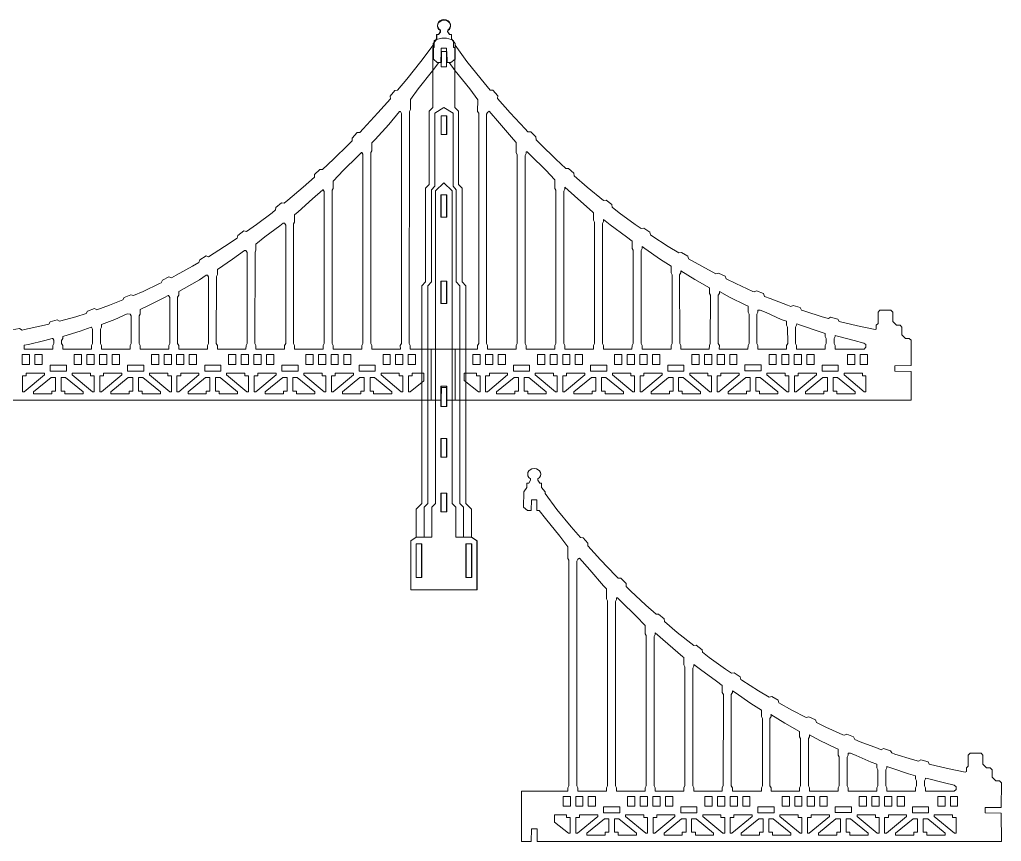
# Model space of a CAD drawing. Header units: inches. Extents: x 35 to 303, y 44 to 240.
# Drawn here: x 179.2 to 303.4, y 135.9 to 239.9 of the extents above; entities that cross this region are included whole.
import ezdxf

# ---------------------------------------------------------------- set-up
doc = ezdxf.new("R2010")
doc.units = ezdxf.units.IN
doc.header["$MEASUREMENT"] = 0
doc.layers.add('Layer 1', color=7, linetype='Continuous')

msp = doc.modelspace()

# ---------------------------------------------------------------- linework, layer by layer
at = {"layer": 'Layer 1', "color": 5, "lineweight": 9}
for points in [[(232.48, 233.95), (233.17, 233.95), (233.17, 236.3), (232.48, 236.3), (232.48, 233.95)], [(235.34, 174.43), (235.34, 178.23), (234.87, 178.7), (234.87, 206.25), (234.41, 206.73), (234.41, 218.37), (234, 218.84), (234, 228.1), (232.84, 228.83), (231.68, 228.1), (231.68, 218.84), (231.27, 218.37), (231.27, 206.73), (230.81, 206.25), (230.81, 178.7), (230.34, 178.23), (230.34, 174.43), (229.35, 174.43), (228.65, 173.95), (228.65, 167.78), (237.03, 167.78), (237.03, 173.95), (236.33, 174.43), (235.34, 174.43)], [(223.73, 223.33), (223.72, 224.34), (224.15, 224.78), (225.87, 226.68), (227.2, 228.29), (227.35, 228.3), (227.48, 228.06), (227.46, 198.94), (227.32, 198.7), (227.33, 198.23), (223.72, 198.23), (223.73, 198.7), (223.59, 198.94), (223.59, 223.1), (223.73, 223.33)], [(232.48, 225.4), (233.17, 225.4), (233.17, 227.75), (232.48, 227.75), (232.48, 225.4)], [(232.48, 225.4), (233.2, 225.4), (233.2, 227.75), (232.48, 227.75), (232.48, 225.4)], [(238.37, 228.19), (238.24, 227.95), (238.24, 198.94), (238.37, 198.7), (238.37, 198.23), (242, 198.23), (241.99, 198.7), (242.13, 198.95), (242.12, 222.83), (241.99, 223.1), (241.99, 224.4), (241.63, 224.77), (239.87, 226.83), (238.58, 228.34), (238.37, 228.19)], [(218.84, 218.58), (218.83, 219.49), (220.15, 220.88), (221.91, 222.59), (222.42, 223.13), (222.47, 223.13), (222.59, 222.9), (222.59, 198.94), (222.46, 198.7), (222.46, 198.23), (218.84, 198.23), (218.84, 198.7), (218.71, 198.94), (218.69, 218.35), (218.84, 218.58)], [(243.26, 222.99), (243.13, 222.74), (243.13, 198.95), (243.26, 198.7), (243.26, 198.23), (246.88, 198.23), (246.88, 198.7), (247.01, 198.95), (247.01, 218.35), (246.88, 218.58), (246.88, 219.67), (245.73, 220.87), (243.81, 222.78), (243.38, 223.22), (243.25, 223.22), (243.26, 222.99)], [(234.36, 174.43), (234.36, 178.23), (233.9, 178.7), (233.9, 218.28), (232.84, 219.27), (231.78, 218.28), (231.78, 178.7), (231.31, 178.23), (231.31, 174.43), (229.35, 174.43), (228.65, 173.95), (228.65, 167.78), (237.03, 167.78), (237.03, 173.95), (236.33, 174.43), (234.36, 174.43)], [(248.15, 218.47), (248.01, 218.23), (248.01, 198.94), (248.15, 198.7), (248.15, 198.23), (251.76, 198.23), (251.77, 198.7), (251.9, 198.96), (251.9, 214.3), (251.77, 214.55), (251.77, 215.5), (251.65, 215.59), (249.77, 217.27), (248.15, 218.72), (248.15, 218.47)], [(213.95, 214.31), (213.94, 215.22), (214.41, 215.6), (216.23, 217.26), (217.51, 218.41), (217.57, 218.41), (217.7, 218.17), (217.7, 198.94), (217.57, 198.7), (217.57, 198.23), (213.95, 198.23), (213.95, 198.7), (213.82, 198.94), (213.81, 214.07), (213.95, 214.31)], [(233.18, 214.95), (232.47, 214.95), (232.47, 217.77), (233.18, 217.77), (233.18, 214.95)], [(232.48, 214.95), (233.2, 214.95), (233.2, 217.77), (232.48, 217.77), (232.48, 214.95)], [(233.2, 214.95), (232.48, 214.95), (232.48, 217.77), (233.2, 217.77), (233.2, 214.95)], [(209.06, 210.75), (209.06, 211.51), (210.2, 212.45), (212.06, 213.85), (212.48, 214.19), (212.67, 214.18), (212.82, 213.94), (212.82, 198.94), (212.68, 198.7), (212.67, 198.23), (209.06, 198.23), (209.06, 198.7), (208.93, 198.93), (208.95, 210.49), (209.06, 210.75)], [(253.03, 214.39), (252.9, 214.15), (252.9, 198.95), (253.03, 198.7), (253.03, 198.23), (256.64, 198.23), (256.65, 198.7), (256.77, 198.96), (256.78, 210.74), (256.65, 210.98), (256.65, 211.89), (255.93, 212.44), (253.89, 213.98), (253.04, 214.62), (253.03, 214.39)], [(257.92, 210.98), (257.79, 210.72), (257.78, 198.95), (257.92, 198.7), (257.92, 198.23), (261.6, 198.23), (261.6, 198.7), (261.74, 198.95), (261.74, 207.65), (261.6, 207.9), (261.6, 208.71), (260.25, 209.59), (258.28, 210.98), (257.94, 211.21), (257.92, 210.98)], [(204.18, 207.66), (204.18, 208.29), (206.09, 209.6), (207.62, 210.7), (207.79, 210.7), (207.93, 210.46), (207.93, 198.94), (207.8, 198.7), (207.78, 198.23), (204.18, 198.23), (204.18, 198.7), (204.04, 198.93), (204.05, 207.42), (204.18, 207.66)], [(199.29, 205.05), (199.29, 205.54), (199.97, 205.89), (201.92, 207.01), (202.77, 207.61), (202.93, 207.61), (203.04, 207.38), (203.04, 198.94), (202.91, 198.7), (202.91, 198.23), (199.29, 198.23), (199.29, 198.7), (199.14, 198.94), (199.15, 204.81), (199.29, 205.05)], [(262.81, 207.9), (262.67, 207.65), (262.68, 198.94), (262.81, 198.7), (262.81, 198.23), (266.42, 198.23), (266.43, 198.7), (266.55, 198.95), (266.56, 205.05), (266.43, 205.28), (266.43, 205.98), (264.58, 207.04), (262.81, 208.15), (262.81, 207.9)], [(233.18, 204.02), (232.47, 204.02), (232.47, 206.85), (233.18, 206.85), (233.18, 204.02)], [(233.2, 204.02), (232.48, 204.02), (232.48, 206.85), (233.2, 206.85), (233.2, 204.02)], [(233.2, 204.02), (232.48, 204.02), (232.48, 206.85), (233.2, 206.85), (233.2, 204.02)], [(194.4, 202.67), (194.39, 203.23), (195.53, 203.79), (197.5, 204.76), (197.96, 205), (198.01, 205), (198.16, 204.76), (198.16, 198.94), (198.02, 198.7), (198.03, 198.23), (194.4, 198.23), (194.4, 198.7), (194.28, 198.95), (194.27, 202.45), (194.4, 202.67)], [(267.7, 205.28), (267.56, 205.06), (267.56, 198.95), (267.7, 198.7), (267.69, 198.23), (271.3, 198.23), (271.32, 198.7), (271.45, 198.95), (271.45, 202.67), (271.32, 202.91), (271.33, 203.66), (271.03, 203.79), (268.97, 204.8), (267.7, 205.51), (267.7, 205.28)], [(189.52, 201.01), (189.51, 201.34), (191.19, 202), (192.75, 202.68), (193.14, 202.67), (193.27, 202.43), (193.27, 198.94), (193.14, 198.7), (193.12, 198.23), (189.52, 198.23), (189.52, 198.7), (189.37, 198.94), (189.38, 200.77), (189.52, 201.01)], [(272.58, 202.91), (272.45, 202.65), (272.45, 198.94), (272.58, 198.7), (272.58, 198.23), (276.19, 198.23), (276.2, 198.7), (276.34, 198.94), (276.33, 201), (276.2, 201.25), (276.21, 201.75), (275.5, 201.99), (273.6, 202.85), (272.86, 203.15), (272.57, 203.15), (272.58, 202.91)], [(277.47, 201.25), (277.34, 201), (277.34, 198.94), (277.47, 198.7), (277.47, 198.23), (281.08, 198.23), (281.09, 198.7), (281.23, 198.95), (281.23, 199.58), (281.09, 199.82), (281.09, 200.21), (280.19, 200.5), (278.1, 201.21), (277.49, 201.42), (277.47, 201.25)], [(184.63, 199.58), (184.62, 199.84), (184.75, 199.87), (186.8, 200.5), (188.2, 201.01), (188.25, 201.01), (188.38, 200.77), (188.38, 198.94), (188.25, 198.7), (188.24, 198.23), (184.63, 198.23), (184.63, 198.7), (184.46, 198.93), (184.46, 199.34), (184.63, 199.58)], [(179.74, 198.63), (179.74, 198.73), (180.28, 198.83), (182.35, 199.31), (183.27, 199.59), (183.35, 199.59), (183.49, 199.35), (183.49, 198.94), (183.36, 198.7), (183.36, 198.23), (179.74, 198.23), (179.74, 198.46), (179.74, 198.63)], [(282.36, 199.82), (282.23, 199.59), (282.23, 198.95), (282.36, 198.7), (282.36, 198.23), (286.01, 198.23), (286.25, 198.46), (286.25, 198.81), (285.98, 199), (284.75, 199.31), (282.64, 199.87), (282.37, 199.94), (282.36, 199.82)], [(180.41, 197.57), (179.49, 197.57), (179.49, 196.3), (180.41, 196.3), (180.41, 197.57)], [(182, 197.57), (181.08, 197.57), (181.08, 196.3), (182, 196.3), (182, 197.57)], [(186.98, 197.57), (186.06, 197.57), (186.06, 196.3), (186.98, 196.3), (186.98, 197.57)], [(188.58, 197.57), (187.66, 197.57), (187.66, 196.3), (188.58, 196.3), (188.58, 197.57)], [(190.18, 197.57), (189.26, 197.57), (189.26, 196.3), (190.18, 196.3), (190.18, 197.57)], [(191.77, 197.57), (190.85, 197.57), (190.85, 196.3), (191.77, 196.3), (191.77, 197.57)], [(196.75, 197.57), (195.83, 197.57), (195.83, 196.3), (196.75, 196.3), (196.75, 197.57)], [(198.35, 197.57), (197.43, 197.57), (197.43, 196.3), (198.35, 196.3), (198.35, 197.57)], [(199.95, 197.57), (199.02, 197.57), (199.02, 196.3), (199.95, 196.3), (199.95, 197.57)], [(201.54, 197.57), (200.62, 197.57), (200.62, 196.3), (201.54, 196.3), (201.54, 197.57)], [(206.52, 197.57), (205.6, 197.57), (205.6, 196.3), (206.52, 196.3), (206.52, 197.57)], [(208.12, 197.57), (207.2, 197.57), (207.2, 196.3), (208.12, 196.3), (208.12, 197.57)], [(209.71, 197.57), (208.79, 197.57), (208.79, 196.3), (209.71, 196.3), (209.71, 197.57)], [(211.31, 197.57), (210.39, 197.57), (210.39, 196.3), (211.31, 196.3), (211.31, 197.57)], [(216.29, 197.57), (215.37, 197.57), (215.37, 196.3), (216.29, 196.3), (216.29, 197.57)], [(217.89, 197.57), (216.97, 197.57), (216.97, 196.3), (217.89, 196.3), (217.89, 197.57)], [(219.48, 197.57), (218.56, 197.57), (218.56, 196.3), (219.48, 196.3), (219.48, 197.57)], [(221.08, 197.57), (220.16, 197.57), (220.16, 196.3), (221.08, 196.3), (221.08, 197.57)], [(226.06, 197.57), (225.14, 197.57), (225.14, 196.3), (226.06, 196.3), (226.06, 197.57)], [(227.66, 197.57), (226.73, 197.57), (226.73, 196.3), (227.66, 196.3), (227.66, 197.57)], [(229.25, 197.57), (228.33, 197.57), (228.33, 196.3), (229.25, 196.3), (229.25, 197.57)], [(237.42, 197.57), (236.5, 197.57), (236.5, 196.3), (237.42, 196.3), (237.42, 197.57)], [(239.02, 197.57), (238.1, 197.57), (238.1, 196.3), (239.02, 196.3), (239.02, 197.57)], [(240.62, 197.57), (239.7, 197.57), (239.7, 196.3), (240.62, 196.3), (240.62, 197.57)], [(245.6, 197.57), (244.68, 197.57), (244.68, 196.3), (245.6, 196.3), (245.6, 197.57)], [(247.19, 197.57), (246.27, 197.57), (246.27, 196.3), (247.19, 196.3), (247.19, 197.57)], [(248.79, 197.57), (247.87, 197.57), (247.87, 196.3), (248.79, 196.3), (248.79, 197.57)], [(250.39, 197.57), (249.46, 197.57), (249.46, 196.3), (250.39, 196.3), (250.39, 197.57)], [(255.37, 197.57), (254.44, 197.57), (254.44, 196.3), (255.37, 196.3), (255.37, 197.57)], [(256.96, 197.57), (256.04, 197.57), (256.04, 196.3), (256.96, 196.3), (256.96, 197.57)], [(258.56, 197.57), (257.64, 197.57), (257.64, 196.3), (258.56, 196.3), (258.56, 197.57)], [(260.15, 197.57), (259.23, 197.57), (259.23, 196.3), (260.15, 196.3), (260.15, 197.57)], [(265.13, 197.57), (264.21, 197.57), (264.21, 196.3), (265.13, 196.3), (265.13, 197.57)], [(266.73, 197.57), (265.81, 197.57), (265.81, 196.3), (266.73, 196.3), (266.73, 197.57)], [(268.33, 197.57), (267.41, 197.57), (267.41, 196.3), (268.33, 196.3), (268.33, 197.57)], [(269.92, 197.57), (269, 197.57), (269, 196.3), (269.92, 196.3), (269.92, 197.57)], [(274.9, 197.57), (273.98, 197.57), (273.98, 196.3), (274.9, 196.3), (274.9, 197.57)], [(276.5, 197.57), (275.58, 197.57), (275.58, 196.3), (276.5, 196.3), (276.5, 197.57)], [(278.1, 197.57), (277.17, 197.57), (277.17, 196.3), (278.1, 196.3), (278.1, 197.57)], [(279.69, 197.57), (278.77, 197.57), (278.77, 196.3), (279.69, 196.3), (279.69, 197.57)], [(284.84, 197.57), (283.92, 197.57), (283.92, 196.3), (284.84, 196.3), (284.84, 197.57)], [(286.44, 197.57), (285.52, 197.57), (285.52, 196.3), (286.44, 196.3), (286.44, 197.57)], [(179.53, 192.82), (179.53, 194.85), (179.99, 194.85), (179.99, 195.2), (182.31, 195.2), (182.31, 194.96), (179.74, 192.82), (179.53, 192.82)], [(185.08, 195.46), (185.08, 196.21), (183.03, 196.21), (183.03, 195.46), (185.08, 195.46)], [(188.59, 192.82), (188.59, 194.85), (188.12, 194.85), (188.12, 195.2), (185.81, 195.2), (185.81, 194.96), (188.37, 192.82), (188.59, 192.82)], [(189.29, 192.82), (189.29, 194.85), (189.76, 194.85), (189.76, 195.2), (192.07, 195.2), (192.07, 194.96), (189.51, 192.82), (189.29, 192.82)], [(194.85, 195.46), (194.85, 196.21), (192.8, 196.21), (192.8, 195.46), (194.85, 195.46)], [(198.36, 192.82), (198.36, 194.85), (197.89, 194.85), (197.89, 195.2), (195.58, 195.2), (195.58, 194.96), (198.14, 192.82), (198.36, 192.82)], [(199.06, 192.82), (199.06, 194.85), (199.53, 194.85), (199.53, 195.2), (201.84, 195.2), (201.84, 194.96), (199.28, 192.82), (199.06, 192.82)], [(204.62, 195.46), (204.62, 196.21), (202.57, 196.21), (202.57, 195.46), (204.62, 195.46)], [(208.12, 192.82), (208.12, 194.85), (207.66, 194.85), (207.66, 195.2), (205.34, 195.2), (205.34, 194.96), (207.91, 192.82), (208.12, 192.82)], [(208.83, 192.82), (208.83, 194.85), (209.3, 194.85), (209.3, 195.2), (211.61, 195.2), (211.61, 194.96), (209.05, 192.82), (208.83, 192.82)], [(214.39, 195.46), (214.39, 196.21), (212.34, 196.21), (212.34, 195.46), (214.39, 195.46)], [(217.89, 192.82), (217.89, 194.85), (217.43, 194.85), (217.43, 195.2), (215.11, 195.2), (215.11, 194.96), (217.67, 192.82), (217.89, 192.82)], [(218.6, 192.82), (218.6, 194.85), (219.06, 194.85), (219.06, 195.2), (221.38, 195.2), (221.38, 194.96), (218.82, 192.82), (218.6, 192.82)], [(224.16, 195.46), (224.16, 196.21), (222.11, 196.21), (222.11, 195.46), (224.16, 195.46)], [(227.66, 192.82), (227.66, 194.85), (227.19, 194.85), (227.19, 195.2), (224.88, 195.2), (224.88, 194.96), (227.44, 192.82), (227.66, 192.82)], [(228.37, 192.82), (228.37, 194.85), (228.83, 194.85), (228.83, 195.2), (230.3, 195.2), (230.3, 194.2), (228.58, 192.82), (228.37, 192.82)], [(237.41, 192.82), (237.41, 194.85), (236.95, 194.85), (236.95, 195.2), (235.41, 195.2), (235.41, 194.26), (237.2, 192.82), (237.41, 192.82)], [(238.12, 192.82), (238.12, 194.85), (238.59, 194.85), (238.59, 195.2), (240.9, 195.2), (240.9, 194.96), (238.34, 192.82), (238.12, 192.82)], [(243.68, 195.46), (243.68, 196.21), (241.63, 196.21), (241.63, 195.46), (243.68, 195.46)], [(247.18, 192.82), (247.18, 194.85), (246.72, 194.85), (246.72, 195.2), (244.4, 195.2), (244.4, 194.96), (246.96, 192.82), (247.18, 192.82)], [(247.89, 192.82), (247.89, 194.85), (248.35, 194.85), (248.35, 195.2), (250.67, 195.2), (250.67, 194.96), (248.11, 192.82), (247.89, 192.82)], [(253.45, 195.46), (253.45, 196.21), (251.4, 196.21), (251.4, 195.46), (253.45, 195.46)], [(256.95, 192.82), (256.95, 194.85), (256.48, 194.85), (256.48, 195.2), (254.17, 195.2), (254.17, 194.96), (256.73, 192.82), (256.95, 192.82)], [(257.66, 192.82), (257.66, 194.85), (258.12, 194.85), (258.12, 195.2), (260.44, 195.2), (260.44, 194.96), (257.87, 192.82), (257.66, 192.82)], [(263.21, 195.46), (263.21, 196.21), (261.17, 196.21), (261.17, 195.46), (263.21, 195.46)], [(266.72, 192.82), (266.72, 194.85), (266.25, 194.85), (266.25, 195.2), (263.94, 195.2), (263.94, 194.96), (266.5, 192.82), (266.72, 192.82)], [(267.43, 192.82), (267.43, 194.85), (267.89, 194.85), (267.89, 195.2), (270.2, 195.2), (270.2, 194.96), (267.64, 192.82), (267.43, 192.82)], [(272.98, 195.48), (272.98, 196.23), (270.93, 196.23), (270.93, 195.48), (272.98, 195.48)], [(276.49, 192.82), (276.49, 194.85), (276.02, 194.85), (276.02, 195.2), (273.71, 195.2), (273.71, 194.96), (276.27, 192.82), (276.49, 192.82)], [(277.19, 192.82), (277.19, 194.85), (277.66, 194.85), (277.66, 195.2), (279.97, 195.2), (279.97, 194.96), (277.41, 192.82), (277.19, 192.82)], [(282.75, 195.46), (282.75, 196.21), (280.7, 196.21), (280.7, 195.46), (282.75, 195.46)], [(286.25, 192.82), (286.25, 194.85), (285.79, 194.85), (285.79, 195.2), (283.47, 195.2), (283.47, 194.96), (286.04, 192.82), (286.25, 192.82)], [(183.7, 194.66), (183.7, 192.93), (183.23, 192.93), (183.23, 192.59), (180.92, 192.59), (180.92, 192.82), (183.14, 194.66), (183.7, 194.66)], [(184.41, 194.66), (184.41, 192.93), (184.88, 192.93), (184.88, 192.59), (187.19, 192.59), (187.19, 192.82), (184.97, 194.66), (184.41, 194.66)], [(193.47, 194.66), (193.47, 192.93), (193, 192.93), (193, 192.59), (190.69, 192.59), (190.69, 192.82), (192.9, 194.66), (193.47, 194.66)], [(194.18, 194.66), (194.18, 192.93), (194.65, 192.93), (194.65, 192.59), (196.96, 192.59), (196.96, 192.82), (194.74, 194.66), (194.18, 194.66)], [(203.24, 194.66), (203.24, 192.93), (202.77, 192.93), (202.77, 192.59), (200.46, 192.59), (200.46, 192.82), (202.67, 194.66), (203.24, 194.66)], [(203.95, 194.66), (203.95, 192.93), (204.42, 192.93), (204.42, 192.59), (206.73, 192.59), (206.73, 192.82), (204.51, 194.66), (203.95, 194.66)], [(213, 194.66), (213, 192.93), (212.54, 192.93), (212.54, 192.59), (210.23, 192.59), (210.23, 192.82), (212.44, 194.66), (213, 194.66)], [(213.72, 194.66), (213.72, 192.93), (214.18, 192.93), (214.18, 192.59), (216.5, 192.59), (216.5, 192.82), (214.28, 194.66), (213.72, 194.66)], [(222.77, 194.66), (222.77, 192.93), (222.31, 192.93), (222.31, 192.59), (219.99, 192.59), (219.99, 192.82), (222.21, 194.66), (222.77, 194.66)], [(223.49, 194.66), (223.49, 192.93), (223.95, 192.93), (223.95, 192.59), (226.27, 192.59), (226.27, 192.82), (224.05, 194.66), (223.49, 194.66)], [(242.29, 194.66), (242.29, 192.93), (241.83, 192.93), (241.83, 192.59), (239.51, 192.59), (239.51, 192.82), (241.73, 194.66), (242.29, 194.66)], [(243.01, 194.66), (243.01, 192.93), (243.47, 192.93), (243.47, 192.59), (245.79, 192.59), (245.79, 192.82), (243.57, 194.66), (243.01, 194.66)], [(252.06, 194.66), (252.06, 192.93), (251.6, 192.93), (251.6, 192.59), (249.28, 192.59), (249.28, 192.82), (251.5, 194.66), (252.06, 194.66)], [(252.78, 194.66), (252.78, 192.93), (253.24, 192.93), (253.24, 192.59), (255.56, 192.59), (255.56, 192.82), (253.34, 194.66), (252.78, 194.66)], [(261.83, 194.66), (261.83, 192.93), (261.37, 192.93), (261.37, 192.59), (259.05, 192.59), (259.05, 192.82), (261.27, 194.66), (261.83, 194.66)], [(262.54, 194.66), (262.54, 192.93), (263.01, 192.93), (263.01, 192.59), (265.32, 192.59), (265.32, 192.82), (263.1, 194.66), (262.54, 194.66)], [(271.6, 194.66), (271.6, 192.93), (271.13, 192.93), (271.13, 192.59), (268.82, 192.59), (268.82, 192.82), (271.03, 194.66), (271.6, 194.66)], [(272.31, 194.66), (272.31, 192.93), (272.78, 192.93), (272.78, 192.59), (275.09, 192.59), (275.09, 192.82), (272.87, 194.66), (272.31, 194.66)], [(281.37, 194.66), (281.37, 192.93), (280.9, 192.93), (280.9, 192.59), (278.59, 192.59), (278.59, 192.82), (280.8, 194.66), (281.37, 194.66)], [(282.08, 194.66), (282.08, 192.93), (282.55, 192.93), (282.55, 192.59), (284.86, 192.59), (284.86, 192.82), (282.64, 194.66), (282.08, 194.66)], [(233.18, 190.96), (232.47, 190.96), (232.47, 193.55), (233.18, 193.55), (233.18, 190.96)], [(233.2, 190.96), (232.48, 190.96), (232.48, 193.55), (233.2, 193.55), (233.2, 190.96)], [(233.2, 190.96), (232.48, 190.96), (232.48, 193.55), (233.2, 193.55), (233.2, 190.96)], [(233.18, 184.54), (232.47, 184.54), (232.47, 186.9), (233.18, 186.9), (233.18, 184.54)], [(233.2, 184.54), (232.48, 184.54), (232.48, 186.9), (233.2, 186.9), (233.2, 184.54)], [(233.2, 184.54), (232.48, 184.54), (232.48, 186.9), (233.2, 186.9), (233.2, 184.54)], [(233.18, 177.66), (232.47, 177.66), (232.47, 180.01), (233.18, 180.01), (233.18, 177.66)], [(233.2, 177.66), (232.48, 177.66), (232.48, 180.01), (233.2, 180.01), (233.2, 177.66)], [(233.2, 177.66), (232.48, 177.66), (232.48, 180.01), (233.2, 180.01), (233.2, 177.66)], [(229.31, 173.6), (230.02, 173.6), (230.02, 169.34), (229.31, 169.34), (229.31, 173.6)], [(229.32, 173.6), (230.04, 173.6), (230.04, 169.34), (229.32, 169.34), (229.32, 173.6)], [(229.32, 173.6), (230.04, 173.6), (230.04, 169.34), (229.32, 169.34), (229.32, 173.6)], [(235.63, 173.6), (236.34, 173.6), (236.34, 169.34), (235.63, 169.34), (235.63, 173.6)], [(235.64, 173.6), (236.36, 173.6), (236.36, 169.34), (235.64, 169.34), (235.64, 173.6)], [(235.64, 173.6), (236.35, 173.6), (236.35, 169.34), (235.64, 169.34), (235.64, 173.6)], [(249.79, 171.63), (249.65, 171.4), (249.65, 142.96), (249.79, 142.73), (249.78, 142.27), (253.41, 142.27), (253.41, 142.73), (253.55, 142.97), (253.54, 166.38), (253.41, 166.63), (253.41, 167.91), (253.05, 168.27), (251.29, 170.29), (249.99, 171.77), (249.79, 171.63)], [(254.68, 166.53), (254.54, 166.28), (254.54, 142.97), (254.68, 142.73), (254.67, 142.27), (258.3, 142.27), (258.3, 142.73), (258.43, 142.97), (258.43, 161.98), (258.3, 162.21), (258.3, 163.27), (257.15, 164.45), (255.23, 166.33), (254.8, 166.76), (254.67, 166.76), (254.68, 166.53)], [(259.56, 162.11), (259.43, 161.87), (259.43, 142.96), (259.56, 142.73), (259.56, 142.27), (263.18, 142.27), (263.18, 142.73), (263.32, 142.99), (263.31, 158.02), (263.18, 158.26), (263.18, 159.19), (263.07, 159.28), (261.18, 160.93), (259.57, 162.34), (259.56, 162.11)], [(264.45, 158.11), (264.32, 157.87), (264.32, 142.97), (264.45, 142.73), (264.45, 142.27), (268.06, 142.27), (268.07, 142.73), (268.19, 142.99), (268.2, 154.53), (268.07, 154.77), (268.07, 155.65), (267.35, 156.19), (265.31, 157.7), (264.45, 158.33), (264.45, 158.11)], [(269.34, 154.77), (269.21, 154.51), (269.2, 142.97), (269.34, 142.73), (269.34, 142.27), (273.02, 142.27), (273.02, 142.73), (273.15, 142.97), (273.15, 151.5), (273.02, 151.74), (273.01, 152.54), (271.66, 153.4), (269.7, 154.76), (269.36, 154.99), (269.34, 154.77)], [(274.23, 151.74), (274.09, 151.5), (274.09, 142.96), (274.23, 142.73), (274.23, 142.27), (277.84, 142.27), (277.84, 142.73), (277.97, 142.97), (277.97, 148.95), (277.84, 149.18), (277.84, 149.86), (275.99, 150.91), (274.22, 151.99), (274.23, 151.74)], [(279.11, 149.18), (278.97, 148.97), (278.98, 142.97), (279.11, 142.73), (279.1, 142.27), (282.72, 142.27), (282.73, 142.73), (282.87, 142.97), (282.87, 146.62), (282.73, 146.85), (282.74, 147.59), (282.44, 147.72), (280.39, 148.71), (279.11, 149.4), (279.11, 149.18)], [(284, 146.85), (283.87, 146.6), (283.87, 142.96), (284, 142.73), (283.99, 142.27), (287.61, 142.27), (287.62, 142.73), (287.75, 142.96), (287.75, 144.99), (287.62, 145.22), (287.63, 145.72), (286.92, 145.96), (285.01, 146.8), (284.28, 147.09), (283.99, 147.09), (284, 146.85)], [(288.89, 145.22), (288.75, 144.99), (288.75, 142.96), (288.89, 142.73), (288.89, 142.27), (292.5, 142.27), (292.51, 142.73), (292.64, 142.97), (292.64, 143.59), (292.51, 143.83), (292.51, 144.21), (291.61, 144.5), (289.51, 145.19), (288.9, 145.4), (288.89, 145.22)], [(293.77, 143.83), (293.64, 143.61), (293.64, 142.97), (293.77, 142.73), (293.78, 142.27), (297.42, 142.27), (297.66, 142.5), (297.66, 142.83), (297.39, 143.03), (296.17, 143.33), (294.05, 143.88), (293.78, 143.95), (293.77, 143.83)], [(248.84, 141.62), (247.92, 141.62), (247.92, 140.37), (248.84, 140.37), (248.84, 141.62)], [(250.44, 141.62), (249.52, 141.62), (249.52, 140.37), (250.44, 140.37), (250.44, 141.62)], [(252.03, 141.62), (251.11, 141.62), (251.11, 140.37), (252.03, 140.37), (252.03, 141.62)], [(257.01, 141.62), (256.09, 141.62), (256.09, 140.37), (257.01, 140.37), (257.01, 141.62)], [(258.61, 141.62), (257.69, 141.62), (257.69, 140.37), (258.61, 140.37), (258.61, 141.62)], [(260.21, 141.62), (259.28, 141.62), (259.28, 140.37), (260.21, 140.37), (260.21, 141.62)], [(261.8, 141.62), (260.88, 141.62), (260.88, 140.37), (261.8, 140.37), (261.8, 141.62)], [(266.78, 141.62), (265.86, 141.62), (265.86, 140.37), (266.78, 140.37), (266.78, 141.62)], [(268.38, 141.62), (267.46, 141.62), (267.46, 140.37), (268.38, 140.37), (268.38, 141.62)], [(269.97, 141.62), (269.05, 141.62), (269.05, 140.37), (269.97, 140.37), (269.97, 141.62)], [(271.57, 141.62), (270.65, 141.62), (270.65, 140.37), (271.57, 140.37), (271.57, 141.62)], [(276.55, 141.62), (275.63, 141.62), (275.63, 140.37), (276.55, 140.37), (276.55, 141.62)], [(278.15, 141.62), (277.23, 141.62), (277.23, 140.37), (278.15, 140.37), (278.15, 141.62)], [(279.74, 141.62), (278.82, 141.62), (278.82, 140.37), (279.74, 140.37), (279.74, 141.62)], [(281.34, 141.62), (280.42, 141.62), (280.42, 140.37), (281.34, 140.37), (281.34, 141.62)], [(286.32, 141.62), (285.4, 141.62), (285.4, 140.37), (286.32, 140.37), (286.32, 141.62)], [(287.92, 141.62), (286.99, 141.62), (286.99, 140.37), (287.92, 140.37), (287.92, 141.62)], [(289.51, 141.62), (288.59, 141.62), (288.59, 140.37), (289.51, 140.37), (289.51, 141.62)], [(291.11, 141.62), (290.19, 141.62), (290.19, 140.37), (291.11, 140.37), (291.11, 141.62)], [(296.26, 141.62), (295.34, 141.62), (295.34, 140.37), (296.26, 140.37), (296.26, 141.62)], [(297.85, 141.62), (296.93, 141.62), (296.93, 140.37), (297.85, 140.37), (297.85, 141.62)], [(248.83, 136.97), (248.83, 138.96), (248.36, 138.96), (248.36, 139.3), (246.83, 139.3), (246.82, 138.38), (248.61, 136.97), (248.83, 136.97)], [(249.54, 136.97), (249.54, 138.96), (250, 138.96), (250, 139.3), (252.32, 139.3), (252.32, 139.07), (249.75, 136.97), (249.54, 136.97)], [(255.09, 139.55), (255.09, 140.29), (253.05, 140.29), (253.05, 139.55), (255.09, 139.55)], [(258.6, 136.97), (258.6, 138.96), (258.13, 138.96), (258.13, 139.3), (255.82, 139.3), (255.82, 139.07), (258.38, 136.97), (258.6, 136.97)], [(259.3, 136.97), (259.3, 138.96), (259.77, 138.96), (259.77, 139.3), (262.08, 139.3), (262.08, 139.07), (259.52, 136.97), (259.3, 136.97)], [(264.86, 139.55), (264.86, 140.29), (262.81, 140.29), (262.81, 139.55), (264.86, 139.55)], [(268.37, 136.97), (268.37, 138.96), (267.9, 138.96), (267.9, 139.3), (265.59, 139.3), (265.59, 139.07), (268.15, 136.97), (268.37, 136.97)], [(269.07, 136.97), (269.07, 138.96), (269.54, 138.96), (269.54, 139.3), (271.85, 139.3), (271.85, 139.07), (269.29, 136.97), (269.07, 136.97)], [(274.63, 139.55), (274.63, 140.29), (272.58, 140.29), (272.58, 139.55), (274.63, 139.55)], [(278.13, 136.97), (278.13, 138.96), (277.67, 138.96), (277.67, 139.3), (275.35, 139.3), (275.35, 139.07), (277.92, 136.97), (278.13, 136.97)], [(278.84, 136.97), (278.84, 138.96), (279.31, 138.96), (279.31, 139.3), (281.62, 139.3), (281.62, 139.07), (279.06, 136.97), (278.84, 136.97)], [(284.4, 139.57), (284.4, 140.31), (282.35, 140.31), (282.35, 139.57), (284.4, 139.57)], [(287.9, 136.97), (287.9, 138.96), (287.44, 138.96), (287.44, 139.3), (285.12, 139.3), (285.12, 139.07), (287.68, 136.97), (287.9, 136.97)], [(288.61, 136.97), (288.61, 138.96), (289.08, 138.96), (289.08, 139.3), (291.39, 139.3), (291.39, 139.07), (288.83, 136.97), (288.61, 136.97)], [(294.17, 139.55), (294.17, 140.29), (292.12, 140.29), (292.12, 139.55), (294.17, 139.55)], [(297.67, 136.97), (297.67, 138.96), (297.21, 138.96), (297.21, 139.3), (294.89, 139.3), (294.89, 139.07), (297.45, 136.97), (297.67, 136.97)], [(253.71, 138.77), (253.71, 137.08), (253.24, 137.08), (253.24, 136.74), (250.93, 136.74), (250.93, 136.97), (253.15, 138.77), (253.71, 138.77)], [(254.42, 138.77), (254.42, 137.08), (254.89, 137.08), (254.89, 136.74), (257.2, 136.74), (257.2, 136.97), (254.98, 138.77), (254.42, 138.77)], [(263.48, 138.77), (263.48, 137.08), (263.01, 137.08), (263.01, 136.74), (260.7, 136.74), (260.7, 136.97), (262.91, 138.77), (263.48, 138.77)], [(264.19, 138.77), (264.19, 137.08), (264.66, 137.08), (264.66, 136.74), (266.97, 136.74), (266.97, 136.97), (264.75, 138.77), (264.19, 138.77)], [(273.25, 138.77), (273.25, 137.08), (272.78, 137.08), (272.78, 136.74), (270.47, 136.74), (270.47, 136.97), (272.68, 138.77), (273.25, 138.77)], [(273.96, 138.77), (273.96, 137.08), (274.43, 137.08), (274.43, 136.74), (276.74, 136.74), (276.74, 136.97), (274.52, 138.77), (273.96, 138.77)], [(283.02, 138.77), (283.02, 137.08), (282.55, 137.08), (282.55, 136.74), (280.24, 136.74), (280.24, 136.97), (282.45, 138.77), (283.02, 138.77)], [(283.73, 138.77), (283.73, 137.08), (284.19, 137.08), (284.19, 136.74), (286.51, 136.74), (286.51, 136.97), (284.29, 138.77), (283.73, 138.77)], [(292.78, 138.77), (292.78, 137.08), (292.32, 137.08), (292.32, 136.74), (290, 136.74), (290, 136.97), (292.22, 138.77), (292.78, 138.77)], [(293.5, 138.77), (293.5, 137.08), (293.96, 137.08), (293.96, 136.74), (296.28, 136.74), (296.28, 136.97), (294.06, 138.77), (293.5, 138.77)]]:
    msp.add_lwpolyline(points, dxfattribs=at)
for points, knots in [([(234.26, 234.93), (234.26, 234.93), (234.26, 236.9), (234.26, 236.9), (234.26, 236.9), (233.8, 237.45), (233.8, 237.45), (233.8, 237.45), (233.8, 238.03), (233.8, 238.03), (233.8, 238.03), (233.57, 238.03), (233.57, 238.03), (233.57, 238.03), (233.33, 238.36), (233.33, 238.36), (233.33, 238.36), (233.33, 238.54), (233.33, 238.54), (233.98, 238.9), (233.71, 239.87), (232.87, 239.87), (232.02, 239.87), (231.75, 238.9), (232.4, 238.54), (232.4, 238.54), (232.4, 238.35), (232.4, 238.35), (232.4, 238.35), (232.17, 238.03), (232.17, 238.03), (232.17, 238.03), (231.94, 238.03), (231.94, 238.03), (231.94, 238.03), (231.94, 237.45), (231.94, 237.45), (231.94, 237.45), (231.47, 236.9), (231.47, 236.9), (231.47, 236.9), (231.46, 236.71), (231.46, 236.71), (231.46, 236.71), (229.94, 234.65), (229.94, 234.65), (229.94, 234.65), (228.15, 232.39), (228.15, 232.39), (228.15, 232.39), (226.98, 230.99), (226.98, 230.99), (226.98, 230.99), (226.65, 230.96), (226.65, 230.96), (226.65, 230.96), (226.05, 230.24), (226.05, 230.24), (226.05, 230.24), (226.07, 229.9), (226.07, 229.9), (226.07, 229.9), (224.49, 228.12), (224.49, 228.12), (224.49, 228.12), (222.64, 226.09), (222.64, 226.09), (222.64, 226.09), (222.22, 225.66), (222.22, 225.66), (222.22, 225.66), (221.87, 225.64), (221.87, 225.64), (221.87, 225.64), (221.23, 224.95), (221.23, 224.95), (221.23, 224.95), (221.22, 224.61), (221.22, 224.61), (221.22, 224.61), (220.76, 224.14), (220.76, 224.14), (220.76, 224.14), (218.87, 222.26), (218.87, 222.26), (218.87, 222.26), (217.48, 220.96), (217.48, 220.96), (217.48, 220.96), (217.15, 220.98), (217.15, 220.98), (217.15, 220.98), (216.47, 220.34), (216.47, 220.34), (216.47, 220.34), (216.45, 220), (216.45, 220), (216.45, 220), (215.02, 218.73), (215.02, 218.73), (215.02, 218.73), (213.07, 217.07), (213.07, 217.07), (213.07, 217.07), (212.63, 216.71), (212.63, 216.71), (212.63, 216.71), (212.3, 216.76), (212.3, 216.76), (212.3, 216.76), (211.56, 216.17), (211.56, 216.17), (211.56, 216.17), (211.52, 215.84), (211.52, 215.84), (211.52, 215.84), (211.1, 215.49), (211.1, 215.49), (211.1, 215.49), (209.11, 213.99), (209.11, 213.99), (209.11, 213.99), (207.85, 213.13), (207.85, 213.13), (207.85, 213.13), (207.52, 213.19), (207.52, 213.19), (207.52, 213.19), (206.76, 212.63), (206.76, 212.63), (206.76, 212.63), (206.67, 212.26), (206.67, 212.26), (206.67, 212.26), (205.09, 211.2), (205.09, 211.2), (205.09, 211.2), (203.06, 209.92), (203.06, 209.92), (203.06, 209.92), (202.74, 210.03), (202.74, 210.03), (202.74, 210.03), (201.94, 209.55), (201.94, 209.55), (201.94, 209.55), (201.82, 209.19), (201.82, 209.19), (201.82, 209.19), (201.01, 208.71), (201.01, 208.71), (201.01, 208.71), (198.94, 207.58), (198.94, 207.58), (198.94, 207.58), (198.36, 207.27), (198.36, 207.27), (198.36, 207.27), (198.05, 207.38), (198.05, 207.38), (198.05, 207.38), (197.22, 206.96), (197.22, 206.96), (197.22, 206.96), (197.08, 206.63), (197.08, 206.63), (197.08, 206.63), (196.86, 206.52), (196.86, 206.52), (196.86, 206.52), (194.77, 205.53), (194.77, 205.53), (194.77, 205.53), (193.55, 205), (193.55, 205), (193.55, 205), (193.24, 205.11), (193.24, 205.11), (193.24, 205.11), (192.37, 204.77), (192.37, 204.77), (192.37, 204.77), (192.23, 204.46), (192.23, 204.46), (192.23, 204.46), (190.54, 203.78), (190.54, 203.78), (190.54, 203.78), (188.91, 203.22), (188.91, 203.22), (188.91, 203.22), (188.61, 203.37), (188.61, 203.37), (188.61, 203.37), (187.74, 203.05), (187.74, 203.05), (187.74, 203.05), (187.57, 202.75), (187.57, 202.75), (187.57, 202.75), (186.26, 202.33), (186.26, 202.33), (186.26, 202.33), (184.2, 201.75), (184.2, 201.75), (184.2, 201.75), (183.92, 201.92), (183.92, 201.92), (183.92, 201.92), (183.02, 201.68), (183.02, 201.68), (183.02, 201.68), (182.84, 201.39), (182.84, 201.39), (182.84, 201.39), (181.94, 201.17), (181.94, 201.17), (181.94, 201.17), (179.75, 200.7), (179.75, 200.7), (179.75, 200.7), (179.47, 200.64), (179.47, 200.64), (179.47, 200.64), (179.13, 200.85), (179.13, 200.85), (179.13, 200.85), (178.21, 200.67), (178.21, 200.67), (178.21, 200.67), (178.03, 200.39), (178.03, 200.39), (178.03, 200.39), (177.56, 200.3), (177.56, 200.3), (177.56, 200.3), (175.36, 199.98), (175.36, 199.98), (175.36, 199.98), (174.51, 199.9), (174.51, 199.9), (174.51, 199.9), (174.26, 200.11), (174.26, 200.11), (174.26, 200.11), (173.33, 200), (173.33, 200), (173.33, 200), (173.12, 199.74), (173.12, 199.74), (173.12, 199.74), (170.92, 199.55), (170.92, 199.55), (170.92, 199.55), (169.97, 199.52), (169.97, 199.52), (169.97, 199.52), (169.73, 199.75), (169.73, 199.75), (169.73, 199.75), (168.8, 199.71), (168.8, 199.71), (168.8, 199.71), (168.57, 199.46), (168.57, 199.46), (168.57, 199.46), (166.43, 199.43), (166.43, 199.43), (166.43, 199.43), (165.14, 199.43), (165.14, 199.43), (165.14, 199.43), (164.91, 199.67), (164.91, 199.67), (164.91, 199.67), (164.44, 199.67), (164.44, 199.67), (164.44, 199.67), (164.44, 196.15), (164.44, 196.15), (164.44, 196.15), (166.48, 196.13), (166.48, 196.13), (166.48, 196.13), (166.48, 195.44), (166.48, 195.44), (166.48, 195.44), (164.44, 195.41), (164.44, 195.41), (164.44, 195.41), (164.44, 191.77), (164.44, 191.77), (164.44, 191.77), (232.5, 191.77), (232.5, 191.77), (232.5, 191.77), (232.53, 193.37), (232.53, 193.37), (232.53, 193.37), (233.22, 193.37), (233.22, 193.37), (233.22, 193.37), (233.23, 191.77), (233.23, 191.77), (233.23, 191.77), (234.26, 191.77), (234.26, 191.77), (234.26, 191.77), (234.27, 198.23), (234.27, 198.23), (234.27, 198.23), (228.59, 198.23), (228.59, 198.23), (228.59, 198.23), (228.59, 198.7), (228.59, 198.7), (228.59, 198.7), (228.46, 198.94), (228.46, 198.94), (228.46, 198.94), (228.48, 228.32), (228.48, 228.32), (228.48, 228.32), (228.61, 228.56), (228.61, 228.56), (228.61, 228.56), (228.61, 229.81), (228.61, 229.81), (228.61, 229.81), (229.58, 231.18), (229.58, 231.18), (229.58, 231.18), (231.4, 233.46), (231.4, 233.46), (231.4, 233.46), (232.18, 234.49), (232.18, 234.49), (232.18, 234.49), (232.53, 234.5), (232.53, 234.5), (232.53, 234.5), (232.53, 235.88), (232.53, 235.88), (232.53, 235.88), (233.21, 235.88), (233.21, 235.88), (233.21, 235.88), (233.25, 234.5), (233.25, 234.5), (233.25, 234.5), (233.72, 234.5), (233.72, 234.5), (233.72, 234.5), (234.26, 234.93), (234.26, 234.93)], [0, 0, 0, 0, 1, 1, 1, 2, 2, 2, 3, 3, 3, 4, 4, 4, 5, 5, 5, 6, 6, 6, 7, 7, 7, 8, 8, 8, 9, 9, 9, 10, 10, 10, 11, 11, 11, 12, 12, 12, 13, 13, 13, 14, 14, 14, 15, 15, 15, 16, 16, 16, 17, 17, 17, 18, 18, 18, 19, 19, 19, 20, 20, 20, 21, 21, 21, 22, 22, 22, 23, 23, 23, 24, 24, 24, 25, 25, 25, 26, 26, 26, 27, 27, 27, 28, 28, 28, 29, 29, 29, 30, 30, 30, 31, 31, 31, 32, 32, 32, 33, 33, 33, 34, 34, 34, 35, 35, 35, 36, 36, 36, 37, 37, 37, 38, 38, 38, 39, 39, 39, 40, 40, 40, 41, 41, 41, 42, 42, 42, 43, 43, 43, 44, 44, 44, 45, 45, 45, 46, 46, 46, 47, 47, 47, 48, 48, 48, 49, 49, 49, 50, 50, 50, 51, 51, 51, 52, 52, 52, 53, 53, 53, 54, 54, 54, 55, 55, 55, 56, 56, 56, 57, 57, 57, 58, 58, 58, 59, 59, 59, 60, 60, 60, 61, 61, 61, 62, 62, 62, 63, 63, 63, 64, 64, 64, 65, 65, 65, 66, 66, 66, 67, 67, 67, 68, 68, 68, 69, 69, 69, 70, 70, 70, 71, 71, 71, 72, 72, 72, 73, 73, 73, 74, 74, 74, 75, 75, 75, 76, 76, 76, 77, 77, 77, 78, 78, 78, 79, 79, 79, 80, 80, 80, 81, 81, 81, 82, 82, 82, 83, 83, 83, 84, 84, 84, 85, 85, 85, 86, 86, 86, 87, 87, 87, 88, 88, 88, 89, 89, 89, 90, 90, 90, 91, 91, 91, 92, 92, 92, 93, 93, 93, 94, 94, 94, 95, 95, 95, 96, 96, 96, 97, 97, 97, 98, 98, 98, 99, 99, 99, 100, 100, 100, 101, 101, 101, 102, 102, 102, 103, 103, 103, 104, 104, 104, 105, 105, 105, 106, 106, 106, 107, 107, 107, 108, 108, 108, 109, 109, 109, 110, 110, 110, 111, 111, 111, 112, 112, 112, 113, 113, 113, 114, 114, 114, 115, 115, 115, 116, 116, 116, 117, 117, 117, 118, 118, 118, 118]), ([(291.95, 195.41), (291.95, 195.41), (289.9, 195.44), (289.9, 195.44), (289.9, 195.44), (289.9, 196.13), (289.9, 196.13), (289.9, 196.13), (291.95, 196.15), (291.95, 196.15), (291.95, 196.15), (291.96, 199.35), (291.96, 199.35), (291.96, 199.35), (291.73, 199.58), (291.73, 199.58), (291.73, 199.58), (291.27, 199.58), (291.27, 199.58), (291.27, 199.58), (290.8, 200.06), (290.8, 200.06), (290.8, 200.06), (290.8, 201.01), (290.8, 201.01), (290.8, 201.01), (290.57, 201.25), (290.57, 201.25), (290.57, 201.25), (290.1, 201.25), (290.1, 201.25), (290.1, 201.25), (289.64, 201.72), (289.64, 201.72), (289.64, 201.72), (289.64, 202.91), (289.64, 202.91), (289.64, 202.91), (289.4, 203.15), (289.4, 203.15), (289.4, 203.15), (288.01, 203.15), (288.01, 203.15), (288.01, 203.15), (287.77, 202.91), (287.77, 202.91), (287.77, 202.91), (287.77, 201.48), (287.77, 201.48), (287.77, 201.48), (287.54, 201.25), (287.54, 201.25), (287.54, 201.25), (287.54, 200.77), (287.54, 200.77), (287.54, 200.77), (287.39, 200.7), (287.39, 200.7), (287.39, 200.7), (285.16, 201.17), (285.16, 201.17), (285.16, 201.17), (282.84, 201.74), (282.84, 201.74), (282.84, 201.74), (282.68, 202.03), (282.68, 202.03), (282.68, 202.03), (281.78, 202.28), (281.78, 202.28), (281.78, 202.28), (281.5, 202.12), (281.5, 202.12), (281.5, 202.12), (280.71, 202.33), (280.71, 202.33), (280.71, 202.33), (278.5, 203.02), (278.5, 203.02), (278.5, 203.02), (278.09, 203.18), (278.09, 203.18), (278.09, 203.18), (277.94, 203.48), (277.94, 203.48), (277.94, 203.48), (277.05, 203.77), (277.05, 203.77), (277.05, 203.77), (276.76, 203.61), (276.76, 203.61), (276.76, 203.61), (276.3, 203.78), (276.3, 203.78), (276.3, 203.78), (274.11, 204.62), (274.11, 204.62), (274.11, 204.62), (273.42, 204.91), (273.42, 204.91), (273.42, 204.91), (273.26, 205.26), (273.26, 205.26), (273.26, 205.26), (272.39, 205.61), (272.39, 205.61), (272.39, 205.61), (272.09, 205.48), (272.09, 205.48), (272.09, 205.48), (271.93, 205.54), (271.93, 205.54), (271.93, 205.54), (269.76, 206.52), (269.76, 206.52), (269.76, 206.52), (268.57, 207.11), (268.57, 207.11), (268.57, 207.11), (268.44, 207.46), (268.44, 207.46), (268.44, 207.46), (267.6, 207.86), (267.6, 207.86), (267.6, 207.86), (267.26, 207.76), (267.26, 207.76), (267.26, 207.76), (265.46, 208.72), (265.46, 208.72), (265.46, 208.72), (263.8, 209.67), (263.8, 209.67), (263.8, 209.67), (263.71, 210), (263.71, 210), (263.71, 210), (262.91, 210.48), (262.91, 210.48), (262.91, 210.48), (262.56, 210.4), (262.56, 210.4), (262.56, 210.4), (261.22, 211.21), (261.22, 211.21), (261.22, 211.21), (259.13, 212.57), (259.13, 212.57), (259.13, 212.57), (258.98, 212.69), (258.98, 212.69), (258.98, 212.69), (258.91, 213.02), (258.91, 213.02), (258.91, 213.02), (258.14, 213.55), (258.14, 213.55), (258.14, 213.55), (257.82, 213.48), (257.82, 213.48), (257.82, 213.48), (257.06, 214), (257.06, 214), (257.06, 214), (255, 215.5), (255, 215.5), (255, 215.5), (254.15, 216.19), (254.15, 216.19), (254.15, 216.19), (254.1, 216.52), (254.1, 216.52), (254.1, 216.52), (253.36, 217.1), (253.36, 217.1), (253.36, 217.1), (253.03, 217.05), (253.03, 217.05), (253.03, 217.05), (250.95, 218.74), (250.95, 218.74), (250.95, 218.74), (249.33, 220.16), (249.33, 220.16), (249.33, 220.16), (249.3, 220.49), (249.3, 220.49), (249.3, 220.49), (248.6, 221.11), (248.6, 221.11), (248.6, 221.11), (248.27, 221.09), (248.27, 221.09), (248.27, 221.09), (246.99, 222.27), (246.99, 222.27), (246.99, 222.27), (245.05, 224.15), (245.05, 224.15), (245.05, 224.15), (244.5, 224.7), (244.5, 224.7), (244.5, 224.7), (244.49, 225.09), (244.49, 225.09), (244.49, 225.09), (243.82, 225.75), (243.82, 225.75), (243.82, 225.75), (243.48, 225.74), (243.48, 225.74), (243.48, 225.74), (243.13, 226.1), (243.13, 226.1), (243.13, 226.1), (241.24, 228.12), (241.24, 228.12), (241.24, 228.12), (239.64, 229.95), (239.64, 229.95), (239.64, 229.95), (239.66, 230.28), (239.66, 230.28), (239.66, 230.28), (239.04, 230.99), (239.04, 230.99), (239.04, 230.99), (238.7, 231.02), (238.7, 231.02), (238.7, 231.02), (237.54, 232.4), (237.54, 232.4), (237.54, 232.4), (235.73, 234.65), (235.73, 234.65), (235.73, 234.65), (234.25, 236.7), (234.25, 236.7), (234.25, 236.7), (234.25, 236.9), (234.25, 236.9), (234.25, 236.9), (233.78, 237.48), (233.78, 237.48), (233.78, 237.48), (233.78, 238.04), (233.78, 238.04), (233.78, 238.04), (233.55, 238.04), (233.55, 238.04), (233.55, 238.04), (233.31, 238.41), (233.31, 238.41), (233.31, 238.41), (233.32, 238.6), (233.32, 238.6), (233.97, 238.96), (233.7, 239.93), (232.85, 239.93), (232.01, 239.93), (231.74, 238.96), (232.39, 238.6), (232.39, 238.6), (232.38, 238.4), (232.38, 238.4), (232.38, 238.4), (232.15, 238.04), (232.15, 238.04), (232.15, 238.04), (231.92, 238.04), (231.92, 238.04), (231.92, 238.04), (231.92, 237.48), (231.92, 237.48), (231.92, 237.48), (231.52, 236.9), (231.52, 236.9), (231.52, 236.9), (231.52, 234.93), (231.52, 234.93), (231.52, 234.93), (231.99, 234.49), (231.99, 234.49), (231.99, 234.49), (232.47, 234.5), (232.47, 234.5), (232.47, 234.5), (232.51, 235.88), (232.51, 235.88), (232.51, 235.88), (233.19, 235.88), (233.19, 235.88), (233.19, 235.88), (233.19, 234.5), (233.19, 234.5), (233.19, 234.5), (233.49, 234.49), (233.49, 234.49), (233.49, 234.49), (234.28, 233.46), (234.28, 233.46), (234.28, 233.46), (236.11, 231.18), (236.11, 231.18), (236.11, 231.18), (237.12, 229.78), (237.12, 229.78), (237.12, 229.78), (237.1, 228.32), (237.1, 228.32), (237.1, 228.32), (237.24, 228.09), (237.24, 228.09), (237.24, 228.09), (237.24, 198.94), (237.24, 198.94), (237.24, 198.94), (237.1, 198.7), (237.1, 198.7), (237.1, 198.7), (237.1, 198.23), (237.1, 198.23), (237.1, 198.23), (231.24, 198.23), (231.24, 198.23), (231.24, 198.23), (231.24, 191.77), (231.24, 191.77), (231.24, 191.77), (232.47, 191.77), (232.47, 191.77), (232.47, 191.77), (232.52, 193.37), (232.52, 193.37), (232.52, 193.37), (233.21, 193.37), (233.21, 193.37), (233.21, 193.37), (233.2, 191.77), (233.2, 191.77), (233.2, 191.77), (291.96, 191.77), (291.96, 191.77), (291.96, 191.77), (291.95, 195.41), (291.95, 195.41)], [0, 0, 0, 0, 1, 1, 1, 2, 2, 2, 3, 3, 3, 4, 4, 4, 5, 5, 5, 6, 6, 6, 7, 7, 7, 8, 8, 8, 9, 9, 9, 10, 10, 10, 11, 11, 11, 12, 12, 12, 13, 13, 13, 14, 14, 14, 15, 15, 15, 16, 16, 16, 17, 17, 17, 18, 18, 18, 19, 19, 19, 20, 20, 20, 21, 21, 21, 22, 22, 22, 23, 23, 23, 24, 24, 24, 25, 25, 25, 26, 26, 26, 27, 27, 27, 28, 28, 28, 29, 29, 29, 30, 30, 30, 31, 31, 31, 32, 32, 32, 33, 33, 33, 34, 34, 34, 35, 35, 35, 36, 36, 36, 37, 37, 37, 38, 38, 38, 39, 39, 39, 40, 40, 40, 41, 41, 41, 42, 42, 42, 43, 43, 43, 44, 44, 44, 45, 45, 45, 46, 46, 46, 47, 47, 47, 48, 48, 48, 49, 49, 49, 50, 50, 50, 51, 51, 51, 52, 52, 52, 53, 53, 53, 54, 54, 54, 55, 55, 55, 56, 56, 56, 57, 57, 57, 58, 58, 58, 59, 59, 59, 60, 60, 60, 61, 61, 61, 62, 62, 62, 63, 63, 63, 64, 64, 64, 65, 65, 65, 66, 66, 66, 67, 67, 67, 68, 68, 68, 69, 69, 69, 70, 70, 70, 71, 71, 71, 72, 72, 72, 73, 73, 73, 74, 74, 74, 75, 75, 75, 76, 76, 76, 77, 77, 77, 78, 78, 78, 79, 79, 79, 80, 80, 80, 81, 81, 81, 82, 82, 82, 83, 83, 83, 84, 84, 84, 85, 85, 85, 86, 86, 86, 87, 87, 87, 88, 88, 88, 89, 89, 89, 90, 90, 90, 91, 91, 91, 92, 92, 92, 93, 93, 93, 94, 94, 94, 95, 95, 95, 96, 96, 96, 97, 97, 97, 98, 98, 98, 99, 99, 99, 100, 100, 100, 101, 101, 101, 102, 102, 102, 103, 103, 103, 104, 104, 104, 105, 105, 105, 106, 106, 106, 107, 107, 107, 108, 108, 108, 109, 109, 109, 110, 110, 110, 111, 111, 111, 112, 112, 112, 113, 113, 113, 114, 114, 114, 115, 115, 115, 115]), ([(236.32, 174.43), (236.32, 174.43), (236.32, 177.99), (236.32, 177.99), (236.32, 177.99), (235.62, 178.7), (235.62, 178.7), (235.62, 178.7), (235.62, 206.25), (235.62, 206.25), (235.62, 206.25), (235.15, 206.73), (235.15, 206.73), (235.15, 206.73), (235.15, 218.6), (235.15, 218.6), (235.15, 218.6), (234.69, 219.08), (234.69, 219.08), (234.69, 219.08), (234.69, 228.34), (234.69, 228.34), (234.69, 228.34), (234.22, 228.82), (234.22, 228.82), (234.22, 228.82), (234.22, 236.42), (234.22, 236.42), (234.22, 236.42), (234.05, 236.42), (234.05, 236.42), (234.05, 236.42), (234.05, 237.31), (234.05, 237.31), (233.7, 237.49), (233.22, 237.59), (232.87, 237.6), (232.52, 237.59), (231.95, 237.49), (231.6, 237.31), (231.6, 237.31), (231.6, 236.42), (231.6, 236.42), (231.6, 236.42), (231.43, 236.42), (231.43, 236.42), (231.43, 236.42), (231.43, 228.82), (231.43, 228.82), (231.43, 228.82), (230.96, 228.34), (230.96, 228.34), (230.96, 228.34), (230.96, 219.08), (230.96, 219.08), (230.96, 219.08), (230.5, 218.6), (230.5, 218.6), (230.5, 218.6), (230.5, 206.73), (230.5, 206.73), (230.5, 206.73), (230.03, 206.25), (230.03, 206.25), (230.03, 206.25), (230.03, 178.7), (230.03, 178.7), (230.03, 178.7), (229.34, 177.99), (229.34, 177.99), (229.34, 177.99), (229.34, 174.43), (229.34, 174.43), (229.34, 174.43), (228.64, 173.95), (228.64, 173.95), (228.64, 173.95), (228.64, 167.78), (228.64, 167.78), (228.64, 167.78), (237.02, 167.78), (237.02, 167.78), (237.02, 167.78), (237.02, 173.95), (237.02, 173.95), (237.02, 173.95), (236.32, 174.43), (236.32, 174.43)], [0, 0, 0, 0, 1, 1, 1, 2, 2, 2, 3, 3, 3, 4, 4, 4, 5, 5, 5, 6, 6, 6, 7, 7, 7, 8, 8, 8, 9, 9, 9, 10, 10, 10, 11, 11, 11, 12, 12, 12, 13, 13, 13, 14, 14, 14, 15, 15, 15, 16, 16, 16, 17, 17, 17, 18, 18, 18, 19, 19, 19, 20, 20, 20, 21, 21, 21, 22, 22, 22, 23, 23, 23, 24, 24, 24, 25, 25, 25, 26, 26, 26, 27, 27, 27, 28, 28, 28, 29, 29, 29, 29]), ([(303.36, 139.51), (303.36, 139.51), (301.32, 139.53), (301.32, 139.53), (301.32, 139.53), (301.32, 140.21), (301.32, 140.21), (301.32, 140.21), (303.37, 140.23), (303.37, 140.23), (303.37, 140.23), (303.38, 143.36), (303.38, 143.36), (303.38, 143.36), (303.15, 143.59), (303.15, 143.59), (303.15, 143.59), (302.68, 143.59), (302.68, 143.59), (302.68, 143.59), (302.22, 144.06), (302.22, 144.06), (302.22, 144.06), (302.22, 144.99), (302.22, 144.99), (302.22, 144.99), (301.98, 145.22), (301.98, 145.22), (301.98, 145.22), (301.52, 145.22), (301.52, 145.22), (301.52, 145.22), (301.05, 145.69), (301.05, 145.69), (301.05, 145.69), (301.05, 146.85), (301.05, 146.85), (301.05, 146.85), (300.82, 147.09), (300.82, 147.09), (300.82, 147.09), (299.42, 147.09), (299.42, 147.09), (299.42, 147.09), (299.19, 146.85), (299.19, 146.85), (299.19, 146.85), (299.19, 145.46), (299.19, 145.46), (299.19, 145.46), (298.96, 145.22), (298.96, 145.22), (298.96, 145.22), (298.96, 144.76), (298.96, 144.76), (298.96, 144.76), (298.81, 144.69), (298.81, 144.69), (298.81, 144.69), (296.57, 145.15), (296.57, 145.15), (296.57, 145.15), (294.26, 145.71), (294.26, 145.71), (294.26, 145.71), (294.1, 145.99), (294.1, 145.99), (294.1, 145.99), (293.2, 146.24), (293.2, 146.24), (293.2, 146.24), (292.91, 146.08), (292.91, 146.08), (292.91, 146.08), (292.13, 146.28), (292.13, 146.28), (292.13, 146.28), (289.92, 146.96), (289.92, 146.96), (289.92, 146.96), (289.51, 147.12), (289.51, 147.12), (289.51, 147.12), (289.35, 147.41), (289.35, 147.41), (289.35, 147.41), (288.47, 147.7), (288.47, 147.7), (288.47, 147.7), (288.17, 147.54), (288.17, 147.54), (288.17, 147.54), (287.71, 147.71), (287.71, 147.71), (287.71, 147.71), (285.52, 148.53), (285.52, 148.53), (285.52, 148.53), (284.84, 148.81), (284.84, 148.81), (284.84, 148.81), (284.67, 149.16), (284.67, 149.16), (284.67, 149.16), (283.81, 149.5), (283.81, 149.5), (283.81, 149.5), (283.51, 149.37), (283.51, 149.37), (283.51, 149.37), (283.34, 149.43), (283.34, 149.43), (283.34, 149.43), (281.17, 150.39), (281.17, 150.39), (281.17, 150.39), (279.99, 150.97), (279.99, 150.97), (279.99, 150.97), (279.86, 151.31), (279.86, 151.31), (279.86, 151.31), (279.01, 151.71), (279.01, 151.71), (279.01, 151.71), (278.68, 151.61), (278.68, 151.61), (278.68, 151.61), (276.88, 152.55), (276.88, 152.55), (276.88, 152.55), (275.21, 153.48), (275.21, 153.48), (275.21, 153.48), (275.13, 153.8), (275.13, 153.8), (275.13, 153.8), (274.33, 154.27), (274.33, 154.27), (274.33, 154.27), (273.98, 154.19), (273.98, 154.19), (273.98, 154.19), (272.64, 154.99), (272.64, 154.99), (272.64, 154.99), (270.55, 156.32), (270.55, 156.32), (270.55, 156.32), (270.4, 156.44), (270.4, 156.44), (270.4, 156.44), (270.33, 156.76), (270.33, 156.76), (270.33, 156.76), (269.56, 157.28), (269.56, 157.28), (269.56, 157.28), (269.23, 157.21), (269.23, 157.21), (269.23, 157.21), (268.47, 157.72), (268.47, 157.72), (268.47, 157.72), (266.42, 159.2), (266.42, 159.2), (266.42, 159.2), (265.56, 159.87), (265.56, 159.87), (265.56, 159.87), (265.52, 160.19), (265.52, 160.19), (265.52, 160.19), (264.78, 160.76), (264.78, 160.76), (264.78, 160.76), (264.45, 160.71), (264.45, 160.71), (264.45, 160.71), (262.37, 162.36), (262.37, 162.36), (262.37, 162.36), (260.75, 163.76), (260.75, 163.76), (260.75, 163.76), (260.72, 164.08), (260.72, 164.08), (260.72, 164.08), (260.01, 164.69), (260.01, 164.69), (260.01, 164.69), (259.69, 164.67), (259.69, 164.67), (259.69, 164.67), (258.41, 165.82), (258.41, 165.82), (258.41, 165.82), (256.46, 167.66), (256.46, 167.66), (256.46, 167.66), (255.92, 168.21), (255.92, 168.21), (255.92, 168.21), (255.9, 168.58), (255.9, 168.58), (255.9, 168.58), (255.24, 169.23), (255.24, 169.23), (255.24, 169.23), (254.9, 169.23), (254.9, 169.23), (254.9, 169.23), (254.55, 169.58), (254.55, 169.58), (254.55, 169.58), (252.65, 171.56), (252.65, 171.56), (252.65, 171.56), (251.06, 173.35), (251.06, 173.35), (251.06, 173.35), (251.07, 173.68), (251.07, 173.68), (251.07, 173.68), (250.45, 174.37), (250.45, 174.37), (250.45, 174.37), (250.12, 174.4), (250.12, 174.4), (250.12, 174.4), (248.95, 175.75), (248.95, 175.75), (248.95, 175.75), (247.15, 177.95), (247.15, 177.95), (247.15, 177.95), (245.66, 179.97), (245.66, 179.97), (245.66, 179.97), (245.66, 180.16), (245.66, 180.16), (245.66, 180.16), (245.2, 180.73), (245.2, 180.73), (245.2, 180.73), (245.2, 181.28), (245.2, 181.28), (245.2, 181.28), (244.97, 181.28), (244.97, 181.28), (244.97, 181.28), (244.73, 181.64), (244.73, 181.64), (244.73, 181.64), (244.73, 181.82), (244.73, 181.82), (245.38, 182.18), (245.11, 183.13), (244.27, 183.13), (243.42, 183.13), (243.15, 182.18), (243.8, 181.82), (243.8, 181.82), (243.8, 181.63), (243.8, 181.63), (243.8, 181.63), (243.57, 181.28), (243.57, 181.28), (243.57, 181.28), (243.34, 181.28), (243.34, 181.28), (243.34, 181.28), (243.34, 180.73), (243.34, 180.73), (243.34, 180.73), (242.94, 180.16), (242.94, 180.16), (242.94, 180.16), (242.93, 178.23), (242.93, 178.23), (242.93, 178.23), (243.41, 177.8), (243.41, 177.8), (243.41, 177.8), (243.88, 177.81), (243.88, 177.81), (243.88, 177.81), (243.93, 179.16), (243.93, 179.16), (243.93, 179.16), (244.61, 179.16), (244.61, 179.16), (244.61, 179.16), (244.61, 177.81), (244.61, 177.81), (244.61, 177.81), (244.9, 177.8), (244.9, 177.8), (244.9, 177.8), (245.69, 176.79), (245.69, 176.79), (245.69, 176.79), (247.53, 174.55), (247.53, 174.55), (247.53, 174.55), (248.53, 173.19), (248.53, 173.19), (248.53, 173.19), (248.52, 171.75), (248.52, 171.75), (248.52, 171.75), (248.66, 171.53), (248.66, 171.53), (248.66, 171.53), (248.66, 142.96), (248.66, 142.96), (248.66, 142.96), (248.52, 142.73), (248.52, 142.73), (248.52, 142.73), (248.52, 142.27), (248.52, 142.27), (248.52, 142.27), (242.66, 142.27), (242.66, 142.27), (242.66, 142.27), (242.65, 135.93), (242.65, 135.93), (242.65, 135.93), (243.89, 135.93), (243.89, 135.93), (243.89, 135.93), (243.94, 137.5), (243.94, 137.5), (243.94, 137.5), (244.63, 137.5), (244.63, 137.5), (244.63, 137.5), (244.62, 135.93), (244.62, 135.93), (244.62, 135.93), (303.38, 135.93), (303.38, 135.93), (303.38, 135.93), (303.36, 139.51), (303.36, 139.51)], [0, 0, 0, 0, 1, 1, 1, 2, 2, 2, 3, 3, 3, 4, 4, 4, 5, 5, 5, 6, 6, 6, 7, 7, 7, 8, 8, 8, 9, 9, 9, 10, 10, 10, 11, 11, 11, 12, 12, 12, 13, 13, 13, 14, 14, 14, 15, 15, 15, 16, 16, 16, 17, 17, 17, 18, 18, 18, 19, 19, 19, 20, 20, 20, 21, 21, 21, 22, 22, 22, 23, 23, 23, 24, 24, 24, 25, 25, 25, 26, 26, 26, 27, 27, 27, 28, 28, 28, 29, 29, 29, 30, 30, 30, 31, 31, 31, 32, 32, 32, 33, 33, 33, 34, 34, 34, 35, 35, 35, 36, 36, 36, 37, 37, 37, 38, 38, 38, 39, 39, 39, 40, 40, 40, 41, 41, 41, 42, 42, 42, 43, 43, 43, 44, 44, 44, 45, 45, 45, 46, 46, 46, 47, 47, 47, 48, 48, 48, 49, 49, 49, 50, 50, 50, 51, 51, 51, 52, 52, 52, 53, 53, 53, 54, 54, 54, 55, 55, 55, 56, 56, 56, 57, 57, 57, 58, 58, 58, 59, 59, 59, 60, 60, 60, 61, 61, 61, 62, 62, 62, 63, 63, 63, 64, 64, 64, 65, 65, 65, 66, 66, 66, 67, 67, 67, 68, 68, 68, 69, 69, 69, 70, 70, 70, 71, 71, 71, 72, 72, 72, 73, 73, 73, 74, 74, 74, 75, 75, 75, 76, 76, 76, 77, 77, 77, 78, 78, 78, 79, 79, 79, 80, 80, 80, 81, 81, 81, 82, 82, 82, 83, 83, 83, 84, 84, 84, 85, 85, 85, 86, 86, 86, 87, 87, 87, 88, 88, 88, 89, 89, 89, 90, 90, 90, 91, 91, 91, 92, 92, 92, 93, 93, 93, 94, 94, 94, 95, 95, 95, 96, 96, 96, 97, 97, 97, 98, 98, 98, 99, 99, 99, 100, 100, 100, 101, 101, 101, 102, 102, 102, 103, 103, 103, 104, 104, 104, 105, 105, 105, 106, 106, 106, 107, 107, 107, 108, 108, 108, 109, 109, 109, 110, 110, 110, 111, 111, 111, 112, 112, 112, 113, 113, 113, 114, 114, 114, 115, 115, 115, 115])]:
    msp.add_open_spline(points, degree=3, knots=knots, dxfattribs=at)

doc.saveas('drawing.dxf')
